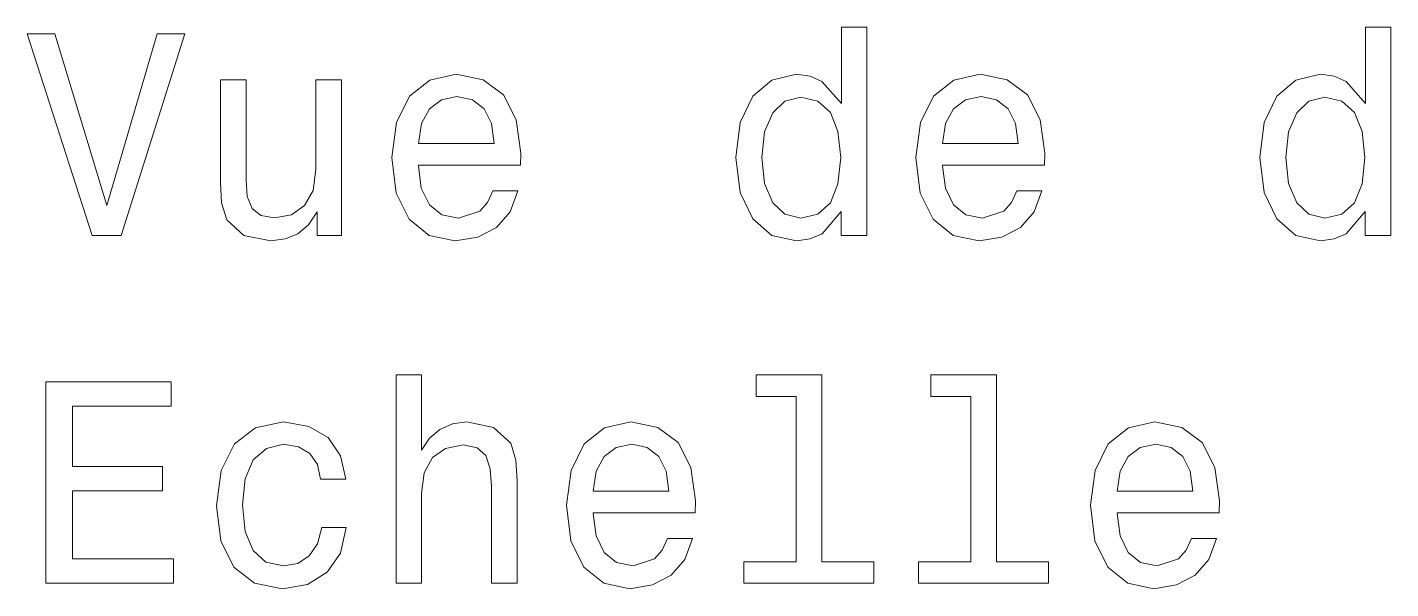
# Model space of a CAD drawing. Extents: x 218 to 1434, y 54 to 743.
# Drawn here: x 218.17 to 241.86, y 387.03 to 396.79 of the extents above; entities that cross this region are included whole.
import ezdxf

# ---------------------------------------------------------------- set-up
doc = ezdxf.new("R2010")
doc.units = 0

msp = doc.modelspace()

# ---------------------------------------------------------------- linework, layer by layer
at = {"color": 7, "lineweight": 13}
for points in [[(232.312, 393.592), (232.312, 393.174), (232.756, 393.174), (232.756, 396.795), (232.317, 396.795), (232.317, 395.468), (231.979, 395.852), (231.773, 395.942), (231.536, 395.978), (231.107, 395.877), (230.774, 395.594), (230.557, 395.141), (230.482, 394.53), (230.557, 393.92), (230.774, 393.461), (231.107, 393.174), (231.536, 393.078), (231.773, 393.113), (231.984, 393.204)], [(241.42, 393.592), (241.42, 393.174), (241.864, 393.174), (241.864, 396.795), (241.425, 396.795), (241.425, 395.468), (241.087, 395.852), (240.881, 395.942), (240.644, 395.978), (240.215, 395.877), (239.882, 395.594), (239.665, 395.141), (239.59, 394.53), (239.665, 393.92), (239.882, 393.461), (240.215, 393.174), (240.644, 393.078), (240.881, 393.113), (241.092, 393.204)], [(220.425, 396.679), (219.548, 393.698), (218.645, 396.679), (218.166, 396.679), (219.296, 393.174), (219.8, 393.174), (220.904, 396.679)], [(223.628, 395.882), (223.184, 395.882), (223.184, 394.319), (223.134, 393.955), (222.987, 393.693), (222.76, 393.532), (222.463, 393.481), (222.226, 393.522), (222.074, 393.643), (221.989, 393.849), (221.969, 394.142), (221.969, 395.882), (221.525, 395.882), (221.525, 394.102), (221.54, 393.744), (221.636, 393.446), (221.928, 393.174), (222.397, 393.078), (222.649, 393.113), (222.866, 393.204), (223.053, 393.36), (223.204, 393.587), (223.204, 393.174), (223.628, 393.174)], [(224.964, 394.399), (226.739, 394.399), (226.744, 394.606), (226.664, 395.186), (226.442, 395.62), (226.089, 395.882), (225.62, 395.978), (225.161, 395.877), (224.808, 395.594), (224.581, 395.136), (224.5, 394.53), (224.576, 393.91), (224.803, 393.456), (225.151, 393.174), (225.605, 393.078), (225.998, 393.143), (226.321, 393.315), (226.558, 393.587), (226.694, 393.95), (226.255, 393.95), (226.164, 393.749), (226.033, 393.597), (225.66, 393.476), (225.373, 393.532), (225.156, 393.708), (225.015, 393.996), (224.964, 394.384)], [(234.072, 394.399), (235.847, 394.399), (235.853, 394.606), (235.772, 395.186), (235.55, 395.62), (235.197, 395.882), (234.728, 395.978), (234.269, 395.877), (233.916, 395.594), (233.689, 395.136), (233.608, 394.53), (233.684, 393.91), (233.911, 393.456), (234.259, 393.174), (234.713, 393.078), (235.106, 393.143), (235.429, 393.315), (235.666, 393.587), (235.802, 393.95), (235.363, 393.95), (235.273, 393.749), (235.141, 393.597), (234.768, 393.476), (234.481, 393.532), (234.264, 393.708), (234.123, 393.996), (234.072, 394.384)], [(224.964, 394.772), (225.02, 395.12), (225.156, 395.378), (225.363, 395.534), (225.635, 395.589), (225.902, 395.534), (226.109, 395.378), (226.235, 395.12), (226.28, 394.772)], [(231.611, 395.579), (231.904, 395.509), (232.126, 395.312), (232.257, 394.984), (232.307, 394.53), (232.257, 394.071), (232.126, 393.744), (231.904, 393.542), (231.611, 393.476), (231.334, 393.542), (231.122, 393.744), (230.981, 394.076), (230.935, 394.53), (230.981, 394.979), (231.122, 395.307), (231.334, 395.509)], [(234.072, 394.772), (234.128, 395.12), (234.264, 395.378), (234.471, 395.534), (234.743, 395.589), (235.01, 395.534), (235.217, 395.378), (235.343, 395.12), (235.389, 394.772)], [(240.719, 395.579), (241.012, 395.509), (241.234, 395.312), (241.365, 394.984), (241.415, 394.53), (241.365, 394.071), (241.234, 393.744), (241.012, 393.542), (240.719, 393.476), (240.442, 393.542), (240.23, 393.744), (240.089, 394.076), (240.043, 394.53), (240.089, 394.979), (240.23, 395.307), (240.442, 395.509)], [(218.489, 387.127), (220.708, 387.127), (220.708, 387.551), (218.953, 387.551), (218.953, 388.736), (220.516, 388.736), (220.516, 389.154), (218.953, 389.154), (218.953, 390.203), (220.667, 390.203), (220.667, 390.627), (218.489, 390.627)], [(224.576, 387.127), (225.02, 387.127), (225.02, 388.69), (225.065, 389.048), (225.211, 389.311), (225.438, 389.472), (225.741, 389.532), (225.983, 389.482), (226.134, 389.346), (226.21, 389.119), (226.235, 388.816), (226.235, 387.127), (226.679, 387.127), (226.679, 388.907), (226.659, 389.265), (226.568, 389.563), (226.27, 389.835), (225.806, 389.931), (225.554, 389.896), (225.337, 389.8), (225.156, 389.648), (225.02, 389.442), (225.02, 390.748), (224.576, 390.748)], [(231.53, 390.375), (231.53, 387.5), (230.618, 387.5), (230.618, 387.127), (232.882, 387.127), (232.882, 387.5), (231.974, 387.5), (231.974, 390.748), (230.835, 390.748), (230.835, 390.375)], [(234.567, 390.375), (234.567, 387.5), (233.654, 387.5), (233.654, 387.127), (235.918, 387.127), (235.918, 387.5), (235.01, 387.5), (235.01, 390.748), (233.871, 390.748), (233.871, 390.375)], [(223.265, 388.937), (223.703, 388.937), (223.613, 389.341), (223.396, 389.659), (223.058, 389.855), (222.619, 389.931), (222.135, 389.83), (221.767, 389.548), (221.535, 389.089), (221.454, 388.473), (221.53, 387.863), (221.757, 387.409), (222.115, 387.127), (222.604, 387.031), (223.038, 387.107), (223.376, 387.319), (223.608, 387.651), (223.708, 388.095), (223.285, 388.095), (223.209, 387.813), (223.068, 387.601), (222.866, 387.47), (222.619, 387.429), (222.311, 387.495), (222.09, 387.697), (221.953, 388.025), (221.908, 388.489), (221.953, 388.942), (222.095, 389.27), (222.322, 389.472), (222.619, 389.543), (222.881, 389.497), (223.078, 389.381), (223.209, 389.19)], [(228, 388.352), (229.775, 388.352), (229.78, 388.559), (229.7, 389.139), (229.478, 389.573), (229.125, 389.835), (228.656, 389.931), (228.197, 389.83), (227.844, 389.548), (227.617, 389.089), (227.536, 388.483), (227.612, 387.863), (227.839, 387.409), (228.187, 387.127), (228.641, 387.031), (229.034, 387.097), (229.357, 387.268), (229.594, 387.54), (229.73, 387.904), (229.291, 387.904), (229.201, 387.702), (229.069, 387.551), (228.696, 387.429), (228.409, 387.485), (228.192, 387.661), (228.051, 387.949), (228, 388.337)], [(237.108, 388.352), (238.884, 388.352), (238.889, 388.559), (238.808, 389.139), (238.586, 389.573), (238.233, 389.835), (237.764, 389.931), (237.305, 389.83), (236.952, 389.548), (236.725, 389.089), (236.644, 388.483), (236.72, 387.863), (236.947, 387.409), (237.295, 387.127), (237.749, 387.031), (238.142, 387.097), (238.465, 387.268), (238.702, 387.54), (238.838, 387.904), (238.399, 387.904), (238.309, 387.702), (238.177, 387.551), (237.804, 387.429), (237.517, 387.485), (237.3, 387.661), (237.159, 387.949), (237.108, 388.337)], [(228, 388.726), (228.056, 389.074), (228.192, 389.331), (228.399, 389.487), (228.671, 389.543), (228.938, 389.487), (229.145, 389.331), (229.271, 389.074), (229.317, 388.726)], [(237.108, 388.726), (237.164, 389.074), (237.3, 389.331), (237.507, 389.487), (237.779, 389.543), (238.046, 389.487), (238.253, 389.331), (238.379, 389.074), (238.425, 388.726)]]:
    msp.add_lwpolyline(points, close=True, dxfattribs=at)

doc.saveas('drawing.dxf')
